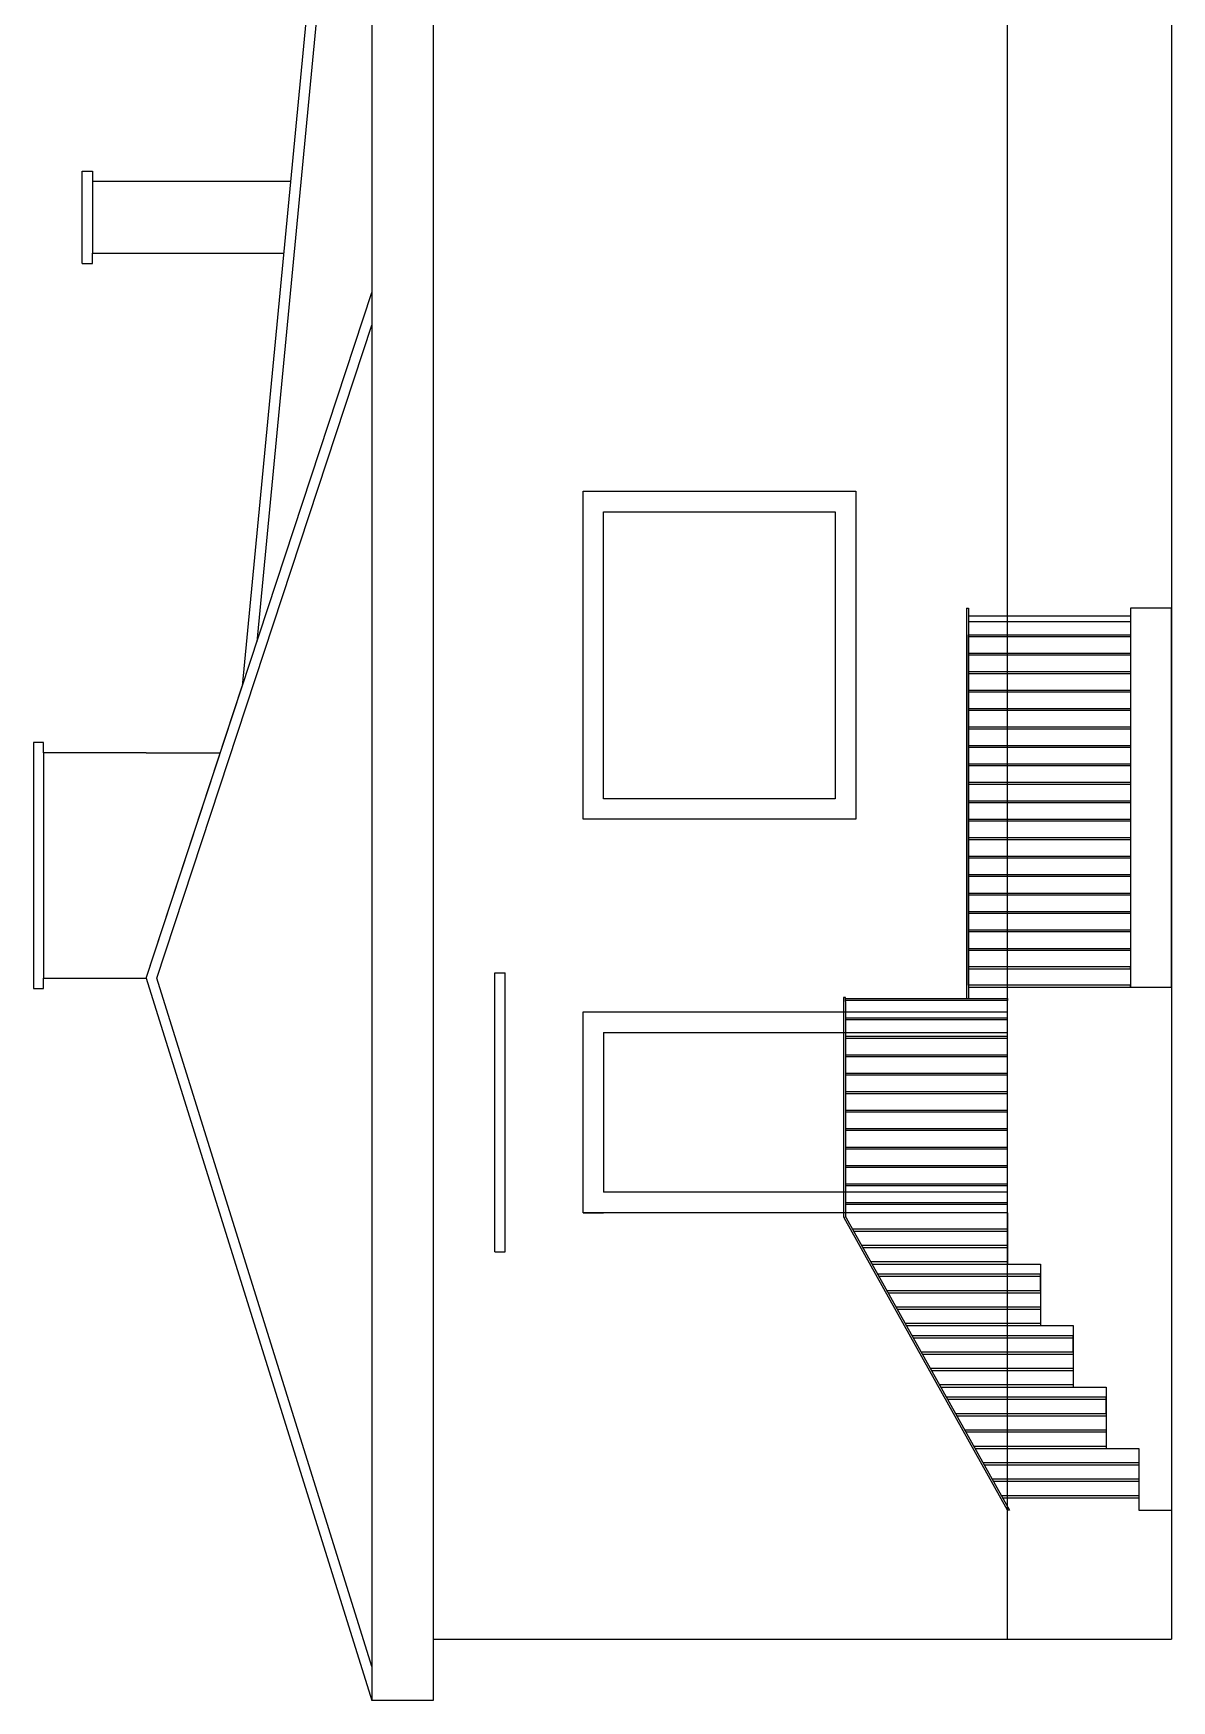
# Model space of a CAD drawing. Header units: millimetres. Extents: x -2662 to 41318, y -8966 to 37114.
# Drawn here: x 24268 to 29818, y 16274 to 24408 of the extents above; entities that cross this region are included whole.
import ezdxf

# ---------------------------------------------------------------- set-up
doc = ezdxf.new("R2010")
doc.units = ezdxf.units.MM

msp = doc.modelspace()

# ---------------------------------------------------------------- linework, layer by layer
for p, q in [((25918.249, 27813.923), (25286.831, 21223.382)), ((25918.249, 27813.923), (25918.249, 16273.923)), ((26218.249, 27513.923), (26218.249, 16573.923)), ((29018.249, 16573.923), (29018.249, 27513.923)), ((29818.249, 27513.923), (29818.249, 16573.923)), ((25918.249, 27289.72), (25357.713, 21438.98)), ((24506.135, 23285.057), (24506.135, 23735.057)), ((24506.135, 23735.057), (24556.135, 23735.057)), ((24556.135, 23735.057), (24556.135, 23685.057)), ((25522.676, 23685.057), (24556.135, 23685.057)), ((24556.135, 23685.057), (24556.135, 23335.057)), ((24506.135, 23285.057), (24556.135, 23285.057)), ((24556.135, 23335.057), (25489.143, 23335.057)), ((24556.135, 23285.057), (24556.135, 23335.057)), ((24818.344, 19798.419), (25918.249, 23143.923)), ((24870.845, 19798.016), (25918.249, 22983.839)), ((26948.249, 20573.923), (26948.249, 22173.923)), ((26948.249, 22173.923), (28278.249, 22173.923)), ((28278.249, 22173.923), (28278.249, 20573.923)), ((27048.249, 20673.923), (27048.249, 22073.923)), ((27048.249, 22073.923), (28178.249, 22073.923)), ((28178.249, 22073.923), (28178.249, 20673.923)), ((28818.249, 21603.923), (28818.249, 19699.397)), ((28818.249, 21603.923), (28818.249, 21603.923)), ((28818.249, 21603.923), (28828.249, 21603.923)), ((28828.249, 21603.923), (28828.249, 19699.397)), ((29618.249, 21563.923), (28828.249, 21563.923)), ((29818.249, 21603.923), (29618.249, 21603.923)), ((29618.249, 21603.923), (29618.249, 19753.923)), ((29618.249, 21603.923), (29618.249, 21563.923)), ((29818.249, 19753.923), (29818.249, 21603.923)), ((28828.249, 21538.923), (29618.249, 21538.923)), ((28828.249, 21383.923), (28828.249, 21473.923)), ((28828.249, 21473.923), (29618.249, 21473.923)), ((29618.249, 21473.923), (29618.249, 21463.923)), ((29618.249, 21463.923), (28828.249, 21463.923)), ((28828.249, 21293.923), (28828.249, 21383.923)), ((28828.249, 21383.923), (29618.249, 21383.923)), ((29618.249, 21373.923), (28828.249, 21373.923)), ((29618.249, 21383.923), (29618.249, 21373.923)), ((28828.249, 21203.923), (28828.249, 21293.923)), ((28828.249, 21293.923), (29618.249, 21293.923)), ((29618.249, 21283.923), (28828.249, 21283.923)), ((29618.249, 21293.923), (29618.249, 21283.923)), ((24818.344, 19798.419), (25286.831, 21223.382)), ((28828.249, 21113.923), (28828.249, 21203.923)), ((28828.249, 21203.923), (29618.249, 21203.923)), ((29618.249, 21193.923), (28828.249, 21193.923)), ((29618.249, 21203.923), (29618.249, 21193.923)), ((28828.249, 21023.923), (28828.249, 21113.923)), ((28828.249, 21113.923), (29618.249, 21113.923)), ((29618.249, 21103.923), (28828.249, 21103.923)), ((29618.249, 21113.923), (29618.249, 21103.923)), ((28828.249, 20933.923), (28828.249, 21023.923)), ((28828.249, 21023.923), (29618.249, 21023.923)), ((29618.249, 21013.923), (28828.249, 21013.923)), ((29618.249, 21023.923), (29618.249, 21013.923)), ((24318.344, 20948.419), (24268.344, 20948.419)), ((24268.344, 20948.419), (24268.344, 19748.419)), ((24318.344, 20898.419), (24318.344, 20948.419)), ((28828.249, 20843.923), (28828.249, 20933.923)), ((28828.249, 20933.923), (29618.249, 20933.923)), ((29618.249, 20923.923), (28828.249, 20923.923)), ((29618.249, 20933.923), (29618.249, 20923.923)), ((24818.344, 20898.419), (24318.344, 20898.419)), ((24318.344, 20898.419), (24318.344, 19798.419)), ((24818.344, 20898.419), (25179.992, 20898.419)), ((28828.249, 20753.923), (28828.249, 20843.923)), ((28828.249, 20843.923), (29618.249, 20843.923)), ((29618.249, 20833.923), (28828.249, 20833.923)), ((29618.249, 20843.923), (29618.249, 20833.923)), ((28828.249, 20663.923), (28828.249, 20753.923)), ((28828.249, 20753.923), (29618.249, 20753.923)), ((29618.249, 20743.923), (28828.249, 20743.923)), ((29618.249, 20753.923), (29618.249, 20743.923)), ((28178.249, 20673.923), (27048.249, 20673.923)), ((28828.249, 20573.923), (28828.249, 20663.923)), ((28828.249, 20663.923), (29618.249, 20663.923)), ((29618.249, 20663.923), (29618.249, 20653.923)), ((29618.249, 20653.923), (28828.249, 20653.923)), ((28278.249, 20573.923), (26948.249, 20573.923)), ((28828.249, 20483.923), (28828.249, 20573.923)), ((28828.249, 20573.923), (29618.249, 20573.923)), ((29618.249, 20563.923), (28828.249, 20563.923)), ((29618.249, 20573.923), (29618.249, 20563.923)), ((28828.249, 20393.923), (28828.249, 20483.923)), ((28828.249, 20483.923), (29618.249, 20483.923)), ((29618.249, 20473.923), (28828.249, 20473.923)), ((29618.249, 20483.923), (29618.249, 20473.923)), ((28828.249, 20303.923), (28828.249, 20393.923)), ((28828.249, 20393.923), (29618.249, 20393.923)), ((29618.249, 20383.923), (28828.249, 20383.923)), ((29618.249, 20393.923), (29618.249, 20383.923)), ((28828.249, 20213.923), (28828.249, 20303.923)), ((28828.249, 20303.923), (29618.249, 20303.923)), ((29618.249, 20293.923), (28828.249, 20293.923)), ((29618.249, 20303.923), (29618.249, 20293.923)), ((28828.249, 20123.923), (28828.249, 20213.923)), ((28828.249, 20213.923), (29618.249, 20213.923)), ((29618.249, 20203.923), (28828.249, 20203.923)), ((29618.249, 20213.923), (29618.249, 20203.923)), ((28828.249, 20033.923), (28828.249, 20123.923)), ((28828.249, 20123.923), (29618.249, 20123.923)), ((29618.249, 20113.923), (28828.249, 20113.923)), ((29618.249, 20123.923), (29618.249, 20113.923)), ((28828.249, 19943.923), (28828.249, 20033.923)), ((28828.249, 20033.923), (29618.249, 20033.923)), ((29618.249, 20023.923), (28828.249, 20023.923)), ((29618.249, 20033.923), (29618.249, 20023.923)), ((28828.249, 19853.923), (28828.249, 19943.923)), ((28828.249, 19943.923), (29618.249, 19943.923)), ((29618.249, 19933.923), (28828.249, 19933.923)), ((29618.249, 19943.923), (29618.249, 19933.923)), ((28828.249, 19763.923), (28828.249, 19853.923)), ((29618.249, 19853.923), (28828.249, 19853.923)), ((28828.249, 19853.923), (28828.249, 19843.923)), ((29618.249, 19843.923), (29618.249, 19853.923)), ((24318.344, 19798.419), (24818.344, 19798.419)), ((24318.344, 19748.419), (24318.344, 19798.419)), ((24818.344, 19798.419), (25918.249, 16273.923)), ((25918.249, 16441.295), (24870.845, 19798.016)), ((26518.249, 19823.923), (26568.249, 19823.923)), ((26518.249, 18463.923), (26518.249, 19823.923)), ((26568.249, 18463.923), (26568.249, 19823.923)), ((28828.249, 19843.923), (29618.249, 19843.923)), ((24268.344, 19748.419), (24318.344, 19748.419)), ((28228.249, 19704.397), (28218.249, 19704.397)), ((28218.249, 19704.397), (28218.249, 19684.397)), ((28218.249, 19684.397), (28218.249, 18649.101)), ((28228.249, 19694.397), (28228.249, 19704.397)), ((28228.249, 19694.397), (28228.249, 19699.397)), ((28228.249, 19699.397), (29018.249, 19699.397)), ((28228.249, 19684.397), (28228.249, 19694.397)), ((29018.249, 19689.397), (28228.249, 19689.397)), ((28228.249, 19684.397), (28228.249, 18639.547)), ((29618.249, 19763.923), (28828.249, 19763.923)), ((28828.249, 19763.923), (28828.249, 19753.923)), ((28828.249, 19753.923), (29618.249, 19753.923)), ((29018.249, 19633.923), (29018.249, 19753.923)), ((29018.249, 19753.923), (29818.249, 19753.923)), ((29018.249, 19699.397), (29018.249, 19689.397)), ((29618.249, 19753.923), (29618.249, 19763.923)), ((26948.249, 18653.923), (26948.249, 19633.923)), ((26948.249, 19633.923), (29018.249, 19633.923)), ((28228.249, 19604.854), (29018.249, 19604.854)), ((29018.249, 18653.923), (29018.249, 19633.923)), ((27048.249, 19533.923), (29018.249, 19533.923)), ((27048.249, 19533.923), (27048.249, 18753.923)), ((29018.249, 19594.854), (28228.249, 19594.854)), ((28228.249, 19514.854), (29018.249, 19514.854)), ((29018.249, 19504.854), (28228.249, 19504.854)), ((28228.249, 19424.854), (29018.249, 19424.854)), ((29018.249, 19414.854), (28228.249, 19414.854)), ((28228.249, 19334.854), (29018.249, 19334.854)), ((29018.249, 19324.854), (28228.249, 19324.854)), ((28228.249, 19244.854), (29018.249, 19244.854)), ((29018.249, 19234.854), (28228.249, 19234.854)), ((26948.249, 18653.923), (26948.249, 19143.923)), ((28228.249, 19154.854), (29018.249, 19154.854)), ((29018.249, 19144.854), (28228.249, 19144.854)), ((28228.249, 19064.854), (29018.249, 19064.854)), ((29018.249, 19054.854), (28228.249, 19054.854)), ((28228.249, 18974.854), (29018.249, 18974.854)), ((29018.249, 18964.854), (28228.249, 18964.854)), ((28228.249, 18884.854), (29018.249, 18884.854)), ((29018.249, 18874.854), (28228.249, 18874.854)), ((28228.249, 18794.854), (29018.249, 18794.854)), ((29018.249, 18753.923), (27048.249, 18753.923)), ((29018.249, 18784.854), (28228.249, 18784.854)), ((29018.249, 18653.923), (29018.249, 18753.923)), ((29018.249, 18653.923), (26948.249, 18653.923)), ((26948.249, 18653.923), (27048.249, 18653.923)), ((28218.249, 18653.923), (28218.249, 18639.547)), ((29018.249, 17203.923), (28220.793, 18629.784)), ((28228.249, 18704.854), (29018.249, 18704.854)), ((29018.249, 18694.854), (28228.249, 18694.854)), ((28230.793, 18629.784), (29028.249, 17203.923)), ((29018.249, 18653.923), (29018.249, 18403.923)), ((29018.249, 18573.923), (28262.035, 18573.923)), ((28267.628, 18563.923), (29018.249, 18563.923)), ((29018.249, 18604.854), (29018.249, 18614.854)), ((26518.249, 18463.923), (26568.249, 18463.923)), ((29018.249, 18493.923), (28306.778, 18493.923)), ((28312.371, 18483.923), (29018.249, 18483.923)), ((29018.249, 18413.923), (28351.52, 18413.923)), ((28357.113, 18403.923), (29018.249, 18403.923)), ((29018.249, 18403.923), (29178.249, 18403.923)), ((29178.249, 18403.923), (29178.249, 18103.923)), ((29178.249, 18353.923), (28385.077, 18353.923)), ((29178.249, 18343.923), (28390.67, 18343.923)), ((29178.249, 18343.923), (29178.249, 18353.923)), ((29178.249, 18273.923), (29178.249, 18343.923)), ((29178.249, 18273.923), (28429.819, 18273.923)), ((28435.412, 18263.923), (29178.249, 18263.923)), ((29178.249, 18193.923), (28474.562, 18193.923)), ((28480.155, 18183.923), (29178.249, 18183.923)), ((29178.249, 18113.923), (28519.304, 18113.923)), ((28524.897, 18103.923), (29178.249, 18103.923)), ((29178.249, 18103.923), (29338.249, 18103.923)), ((29338.249, 18103.923), (29338.249, 17803.923)), ((29338.249, 18053.923), (28552.861, 18053.923)), ((28558.454, 18043.923), (29338.249, 18043.923)), ((29338.249, 17973.923), (29338.249, 18053.923)), ((29338.249, 17973.923), (28597.603, 17973.923)), ((28603.196, 17963.923), (29338.249, 17963.923)), ((29338.249, 17893.923), (28642.346, 17893.923)), ((28647.939, 17883.923), (29338.249, 17883.923)), ((29338.249, 17813.923), (28687.088, 17813.923)), ((28692.681, 17803.923), (29338.249, 17803.923)), ((29498.249, 17753.923), (28720.645, 17753.923)), ((28726.238, 17743.923), (29498.249, 17743.923)), ((29338.249, 17803.923), (29498.249, 17803.923)), ((29498.249, 17803.923), (29498.249, 17503.923)), ((29498.249, 17673.923), (29498.249, 17753.923)), ((29498.249, 17673.923), (28765.387, 17673.923)), ((28770.98, 17663.923), (29498.249, 17663.923)), ((29498.249, 17663.923), (29498.249, 17593.923)), ((29498.249, 17593.923), (28810.13, 17593.923)), ((29498.249, 17583.923), (28815.723, 17583.923)), ((29498.249, 17593.923), (29498.249, 17583.923)), ((29498.249, 17513.923), (28854.872, 17513.923)), ((28860.465, 17503.923), (29498.249, 17503.923)), ((29498.249, 17503.923), (29658.249, 17503.923)), ((29658.249, 17503.923), (29658.249, 17203.923)), ((29658.249, 17433.914), (28899.619, 17433.914)), ((28905.212, 17423.914), (29658.249, 17423.914)), ((29658.249, 17353.914), (28944.362, 17353.914)), ((28949.955, 17343.914), (29658.249, 17343.914)), ((29658.249, 17273.914), (28989.104, 17273.914)), ((28994.697, 17263.914), (29658.249, 17263.914)), ((29028.249, 17203.923), (29018.249, 17203.923)), ((29658.249, 17203.923), (29818.249, 17203.923)), ((26218.249, 16573.923), (29018.249, 16573.923)), ((26218.249, 16573.923), (26218.249, 16273.923)), ((29018.249, 16573.923), (29818.249, 16573.923)), ((26218.249, 16273.923), (25918.249, 16273.923))]:
    msp.add_line(p, q)
for centre in [(28238.249, 18639.547), (28248.249, 18639.547)]:
    msp.add_arc(centre, 20, 180, 209.2174081)

doc.saveas('drawing.dxf')
